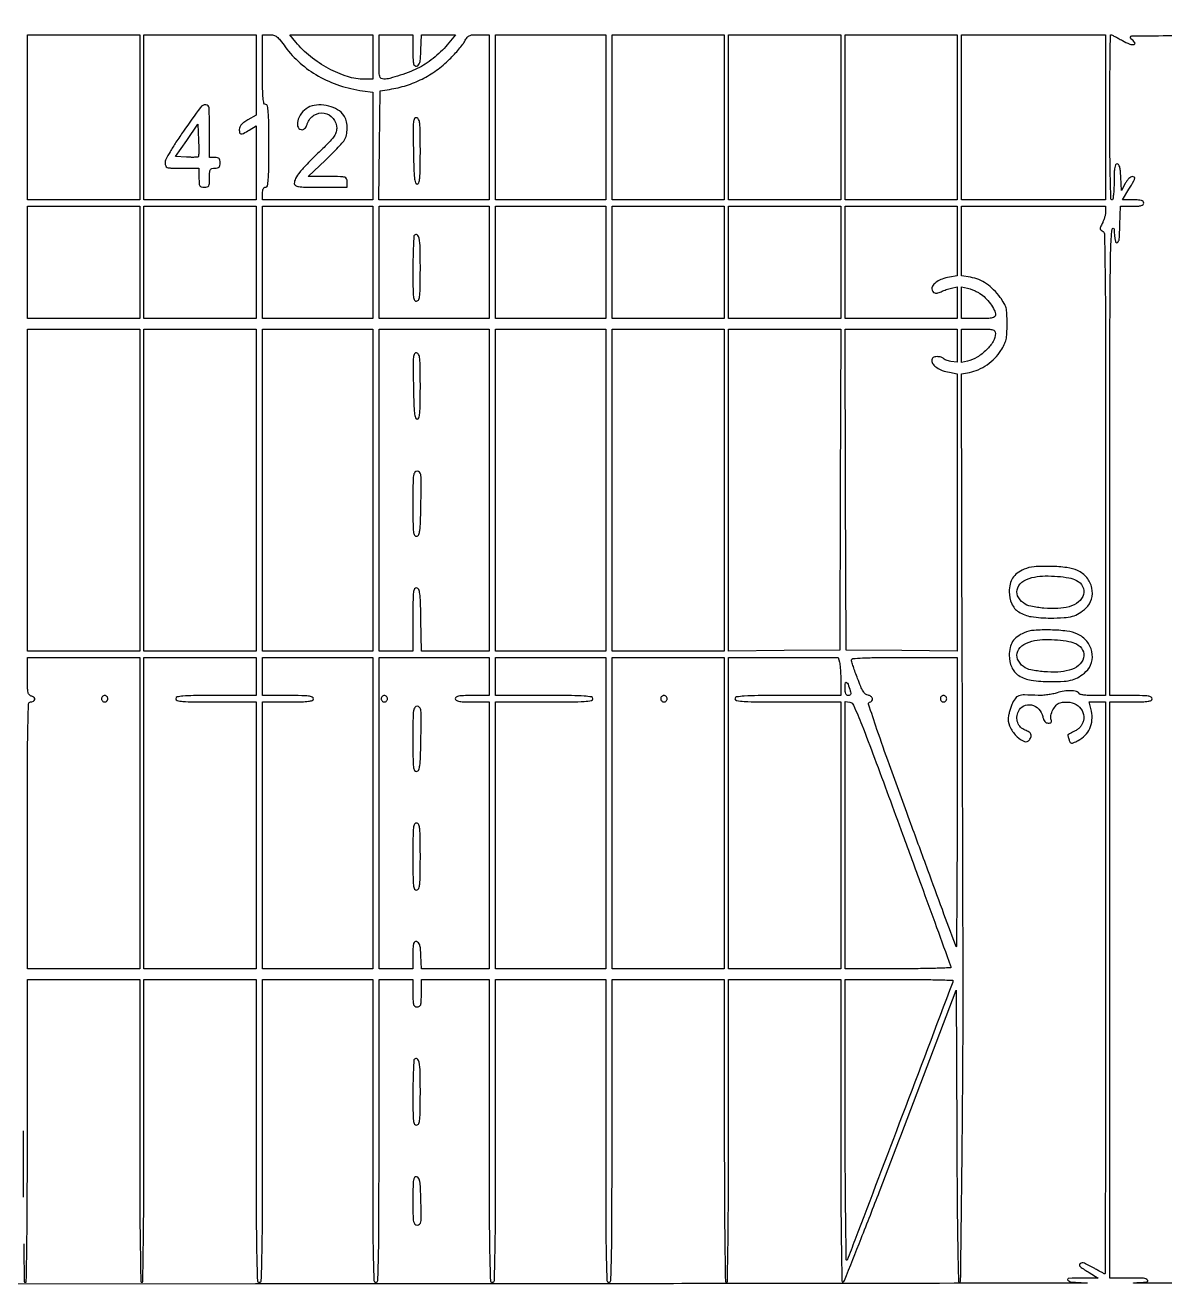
# Model space of a CAD drawing. Extents: x 0 to 836, y 5 to 589.
# Drawn here: x 378.8 to 424.3, y 167.4 to 217.9 of the extents above; entities that cross this region are included whole.
import ezdxf

# ---------------------------------------------------------------- set-up
doc = ezdxf.new("R2010")
doc.units = 0
doc.header["$MEASUREMENT"] = 0

msp = doc.modelspace()

# ---------------------------------------------------------------- linework, layer by layer
for points in [[(201.712326, 537.783562, -0.000001), (217.055896, 537.76491, -0.426088)], [(546.939, 229.3929, -0.000106), (546.943559, 250.949215, -0.000176), (546.957638, 269.095817, -0.000001), (546.976289, 285.583213, -0.415883)], [(836.0595, 588.6891), (420.497259, 588.710259, 0.000013), (261.145696, 588.714318, 0.000021), (126.989856, 588.708632), (4.934769, 588.698274, 0.19889), (4.878609, 588.675009, 0.198853), (4.855343, 588.618859), (4.83877, 516.273901, 0.000036), (4.826254, 436.744061, 0.000021), (4.8222, 342.282364), (4.8222, 95.946129), (4.469225, 95.920114, 0.031904), (4.160456, 95.877435, 0.315999), (4.075312, 95.787407, 0.415411), (4.137995, 95.703578, 0.035338), (4.43445, 95.6826), (4.8222, 95.6826), (4.8222, 50.2101), (4.8222, 4.7376), (420.462, 4.7376), (836.1018, 4.7376)], [(201.712326, 185.847562, -0.000001), (217.055896, 185.82891, -0.426088)], [(604.852986, 529.408162, -0.000002), (620.423836, 529.389509, -0.550615)], [(308.18842, 529.408162, -0.000002), (322.638019, 529.38951, -0.415836)], [(238.738155, 529.614638, -0.000002), (224.300981, 529.63329, -0.415836)], [(531.796111, 538.074638, -0.000002), (517.6951, 538.093291, -0.426056)], [(413.368417, 538.074638, -0.000002), (399.676779, 538.093291, -0.415815)], [(206.267293, 233.405114, -0.000001), (217.051222, 233.389599, -0.0589)], [(77.850638, 481.579418, -0.000002), (77.869294, 494.031443, -0.550517)], [(336.166934, 548.220763, -0.000002), (326.827688, 548.233536, -0.413812)], [(77.644162, 421.684687, -0.000002), (77.625507, 409.236574, -0.415775)], [(835.429914, 203.53197, -0.00002), (835.42504, 321.569549)], [(604.231838, 387.151416, -0.000003), (604.250494, 398.693431, -0.41574)], [(378.691046, 169.210575, 0.000369), (378.713027, 167.717741, 0.409692), (378.7542, 167.6772, 0.409692), (378.795373, 167.717741, 0.000369), (378.817354, 169.210575, 0.002567), (378.833874, 171.07674, 0.00093), (378.8388, 173.7261), (378.8388, 179.775), (381.0807, 179.775), (383.3226, 179.775), (383.3226, 173.7261, 0.00093), (383.327526, 171.07674, 0.002567), (383.344046, 169.210575, 0.000369), (383.366027, 167.717741, 0.409692), (383.4072, 167.6772, 0.409692), (383.448373, 167.717741, 0.000369), (383.470354, 169.210575, 0.002567), (383.486874, 171.07674, 0.00093), (383.4918, 173.7261), (383.4918, 179.775), (385.7337, 179.775), (387.9756, 179.775), (387.9756, 173.7261, 0.000539), (387.979347, 170.249545, 0.004705), (387.997194, 168.7065, 0.003261), (388.023401, 167.753653, 0.404284), (388.1025, 167.6772, 0.404284), (388.181599, 167.753653, 0.003261), (388.207806, 168.7065, 0.004705), (388.225653, 170.249545, 0.000539), (388.2294, 173.7261), (388.2294, 179.775), (390.429, 179.775), (392.6286, 179.775), (392.6286, 173.7261, 0.000539), (392.632347, 170.249545, 0.004705), (392.650194, 168.7065, 0.003261), (392.676401, 167.753653, 0.404284), (392.7555, 167.6772, 0.404284), (392.834599, 167.753653, 0.003261), (392.860806, 168.7065, 0.004705), (392.878653, 170.249545, 0.000539), (392.8824, 173.7261), (392.8824, 179.775), (393.5592, 179.775), (394.236, 179.775), (394.236, 179.2251, 0.007414), (394.240771, 178.90332, 0.067313), (394.263658, 178.765087, 0.186514), (394.315013, 178.699904, 0.134481), (394.4052, 178.6752, 0.134481), (394.495387, 178.699904, 0.186514), (394.546742, 178.765087, 0.067313), (394.569629, 178.90332, 0.007414), (394.5744, 179.2251), (394.5744, 179.775), (395.928, 179.775), (397.2816, 179.775), (397.2816, 173.7261, 0.000539), (397.285347, 170.249545, 0.004705), (397.303194, 168.7065, 0.003261), (397.329401, 167.753653, 0.404284), (397.4085, 167.6772, 0.404284), (397.487599, 167.753653, 0.003261), (397.513806, 168.7065, 0.004705), (397.531653, 170.249545, 0.000539), (397.5354, 173.7261), (397.5354, 179.775), (399.735, 179.775), (401.9346, 179.775), (401.9346, 173.7261, 0.000539), (401.938347, 170.249545, 0.004705), (401.956194, 168.7065, 0.003261), (401.982401, 167.753653, 0.404284), (402.0615, 167.6772, 0.404284), (402.140599, 167.753653, 0.003261), (402.166806, 168.7065, 0.004705), (402.184653, 170.249545, 0.000539), (402.1884, 173.7261), (402.1884, 179.775), (404.4303, 179.775), (406.6722, 179.775), (406.6722, 173.7261, 0.00093), (406.677126, 171.07674, 0.002567), (406.693646, 169.210575, 0.000369), (406.715627, 167.717741, 0.409692), (406.7568, 167.6772, 0.409692), (406.797973, 167.717741, 0.000369), (406.819954, 169.210575, 0.002567), (406.836474, 171.07674, 0.00093), (406.8414, 173.7261), (406.8414, 179.775), (409.0833, 179.775), (411.3252, 179.775), (411.3252, 173.71905, 0.000793), (411.32979, 170.826803, 0.003117), (411.346569, 169.043338, 0.000752), (411.369088, 167.730103, 0.506048), (411.419447, 167.694516, 0.221578), (411.47218, 167.744422, 0.000189), (412.135521, 169.422493, 0.001904), (412.87025, 171.304157, 0.001159), (413.724797, 173.532877), (415.9359, 179.339823), (415.957629, 173.508511, 0.001), (415.971964, 171.005111, 0.002555), (415.995246, 169.19127, 0.000346), (416.022742, 167.715978, 0.408564), (416.062277, 167.6772, 0.410653), (416.109918, 167.724264, 0.000057), (416.163145, 172.137809, 0.001396), (416.201655, 176.344181, 0.002072), (416.209834, 180.0288, 0.000188), (416.209597, 180.13192), (416.200272, 183.615063, 0.000001), (416.189899, 187.486097, 0.000001), (416.177627, 192.059154), (416.145664, 203.962607), (416.463782, 204.018984, 0.060656), (416.816612, 204.126798, 0.047568), (417.165562, 204.323265, 0.046741), (417.477469, 204.586658, 0.053058), (417.720431, 204.893268, 0.026273), (417.855048, 205.133059, 0.05824), (417.925389, 205.330238, 0.045548), (417.957572, 205.566671, 0.011064), (417.9663, 205.961042, 0.010066), (417.95805, 206.370788, 0.053131), (417.925303, 206.592836, 0.070154), (417.850212, 206.774141, 0.025344), (417.696233, 207.007419, 0.036248), (417.429564, 207.319836, 0.048704), (417.143791, 207.557836, 0.052592), (416.83663, 207.722471, 0.054947), (416.506338, 207.81643), (416.1474, 207.877072), (416.1474, 209.265536), (416.1474, 210.654), (419.0238, 210.654), (421.9002, 210.654), (421.9002, 210.438299, -0.045569), (421.891015, 210.337728, -0.022295), (421.862054, 210.212194, -0.02191), (421.820072, 210.08341, -0.029585), (421.770342, 209.971479, 0.011902), (421.698056, 209.823145, 0.107826), (421.682783, 209.753144, 0.229191), (421.704635, 209.707976, 0.075943), (421.770342, 209.670529, -0.304902), (421.853416, 209.552296, -0.00166), (421.878639, 208.092404, -0.003148), (421.896525, 205.757302, -0.000341), (421.9002, 200.366049), (421.9002, 191.1114), (421.397593, 191.1114, -0.013823), (421.201693, 191.116817, -0.019921), (421.029101, 191.133284, -0.016161), (420.891001, 191.156603, -0.207302), (420.848943, 191.185899, 0.190931), (420.734298, 191.271239, 0.055036), (420.511773, 191.305467, 0.048772), (420.24016, 191.290565, 0.043783), (419.966171, 191.223577, -0.029698), (419.795808, 191.176808, -0.017872), (419.589281, 191.140761, -0.017871), (419.380659, 191.11955, -0.029638), (419.203837, 191.118431, 0.00993), (418.663864, 191.136295, 0.087968), (418.42962, 191.097946, 0.158775), (418.284915, 190.987329, 0.053338), (418.15665, 190.750644, 0.018063), (418.099998, 190.597318, 0.01613), (418.052183, 190.434441, 0.016406), (418.018753, 190.285285, 0.047328), (418.008916, 190.179911, 0.123828), (418.099645, 189.821453, 0.074411), (418.36421, 189.468222, 0.100629), (418.660115, 189.274856, 0.36076), (418.859363, 189.33961, 0.058537), (418.924689, 189.475826, 0.187349), (418.920714, 189.574702, 0.160649), (418.849191, 189.65476, 0.040558), (418.689218, 189.730463, -0.107945), (418.50738, 189.848556, -0.108648), (418.39186, 190.031464, -0.103734), (418.360582, 190.253204, -0.090479), (418.417986, 190.480805, -0.175419), (418.63232, 190.699717, -0.166765), (418.94228, 190.736517, -0.150308), (419.23349, 190.57336, -0.142024), (419.390664, 190.27113, 0.036534), (419.424034, 190.150758, 0.090483), (419.469654, 190.071804, 0.120338), (419.531068, 190.027322, 0.097136), (419.61123, 190.0116, 0.049538), (419.684626, 190.01889, 0.157244), (419.727154, 190.042674, 0.197701), (419.742169, 190.082738, 0.083848), (419.730611, 190.140019, -0.147614), (419.717722, 190.315538, -0.063868), (419.798282, 190.538043, -0.063931), (419.93217, 190.732647, -0.149748), (420.081787, 190.822982, -0.097671), (420.474092, 190.843078, -0.128944), (420.802477, 190.704233, -0.14601), (420.994082, 190.43829, -0.138518), (421.013804, 190.104868, -0.05389), (420.971373, 189.978474, -0.062735), (420.90443, 189.870949, -0.060262), (420.81043, 189.780119, -0.044421), (420.687605, 189.70327, 0.002093), (420.58329, 189.649692, 0.003032), (420.49165, 189.60143, 0.001553), (420.414359, 189.559815, 0.050235), (420.396733, 189.547823, 0.2614), (420.390738, 189.531978, 0.016535), (420.400121, 189.481213, 0.020895), (420.416603, 189.418657, 0.013728), (420.44052, 189.348109, 0.039093), (420.489335, 189.242359, 0.24682), (420.537485, 189.211072, 0.130591), (420.610555, 189.223423, 0.008927), (420.801888, 189.314677, 0.085242), (421.077388, 189.516797, 0.086068), (421.268578, 189.798636, 0.084476), (421.356052, 190.133117, 0.078209), (421.33163, 190.487211), (421.246873, 190.8576), (421.573537, 190.8576), (421.9002, 190.8576), (421.9002, 179.4366, -0.000276), (421.897781, 175.057207, -0.000461), (421.890311, 171.370519, -0.000009), (421.880406, 168.029429, -0.41334), (421.866535, 168.0156, -0.118776), (421.843161, 168.021232, -0.002401), (421.734605, 168.077429, -0.005535), (421.60822, 168.14542, -0.003675), (421.464685, 168.226081, 0.022155), (421.051772, 168.438444, 0.273227), (420.882722, 168.421019, 0.502959), (420.882421, 168.306312, 0.025371), (421.24455, 168.063495), (421.6041, 167.848001), (420.99075, 167.8472, 0.010282), (420.425712, 167.834842, 0.631081), (420.395264, 167.763312, 0.196949), (420.548254, 167.687818, 0.008455), (421.15995, 167.655633, -0.981615), (421.159752, 167.644058, -0.00002), (411.728636, 167.630759, -0.000135), (400.934201, 167.618892, -0.000078), (387.95445, 167.610158), (353.9664, 167.5926)], [(260.324089, 280.728444, -0.000002), (260.333986, 287.287743, -0.41377)], [(353.273145, 235.606241, -0.000004), (353.25667, 227.850838, -0.413589)], [(451.906001, 268.595156, 0.000004), (448.874149, 270.69358, 0.001686)], [(304.989363, 242.360362, -0.000006), (312.653939, 242.341698, -0.425725)], [(304.989363, 233.308162, -0.000006), (312.653939, 233.289498, -0.425725)], [(430.776674, 217.500614, -0.000093), (446.15925, 217.504719)], [(429.545132, 167.629566, -0.000033), (423.021454, 167.643081, -0.973398), (423.02115, 167.655335, 0.01154), (423.549574, 167.694967, 0.632669), (423.575533, 167.767276, 0.190085), (423.418437, 167.835851, 0.008975), (422.8308, 167.8464), (422.0694, 167.8464), (422.0694, 179.352), (422.0694, 190.8576), (422.9154, 190.8576, 0.005163), (423.368014, 190.862273, 0.032071), (423.59925, 190.881923, 0.076301), (423.720905, 190.919714, 0.286822), (423.7614, 190.9845, 0.286822), (423.720905, 191.049286, 0.076301), (423.59925, 191.087077, 0.032071), (423.368014, 191.106727, 0.005163), (422.9154, 191.1114), (422.0694, 191.1114), (422.0694, 200.537381, -0.000639), (422.076485, 206.083002, -0.003956), (422.106298, 208.931353, -0.02684), (422.165005, 209.744813, -0.902268), (422.2386, 209.743116, 0.012564), (422.29129, 209.241911, 0.568272), (422.369673, 209.208085, 0.22225), (422.445204, 209.343982, 0.00922), (422.474544, 209.91375), (422.498987, 210.654), (422.960994, 210.654, 0.012253), (423.191573, 210.659652, 0.054817), (423.324849, 210.680959, 0.118676), (423.396343, 210.720418, 0.210594), (423.423, 210.7809, 0.199703), (423.398135, 210.840673, 0.122981), (423.331716, 210.880272, 0.059108), (423.209092, 210.901929, 0.014185), (423.002195, 210.9078), (422.58139, 210.9078), (422.832995, 211.334523, 0.003297), (423.024899, 211.664953, 0.068328), (423.067682, 211.771108, 0.358977), (423.04476, 211.819468, 0.11016), (422.959873, 211.8384, 0.154657), (422.901735, 211.819977, 0.042934), (422.827656, 211.757633, 0.039003), (422.7516, 211.668686, 0.032366), (422.684923, 211.56345), (422.5347, 211.2885), (422.509513, 211.81725, 0.011248), (422.49145, 212.074537, 0.045136), (422.462804, 212.229494, 0.089857), (422.420844, 212.315862, 0.239244), (422.361463, 212.346, 0.277003), (422.300405, 212.309362, 0.080338), (422.263364, 212.201062, 0.035677), (422.243549, 211.999311, 0.006644), (422.2386, 211.6269, -0.009838), (422.232908, 211.33766, -0.019442), (422.214962, 211.108725, -0.015687), (422.189316, 210.937274, -0.362465), (422.154, 210.9078, -0.405351), (422.113687, 210.946907, -0.00118), (422.091092, 211.7538, -0.004658), (422.074413, 212.775753, -0.001751), (422.0694, 214.2072, -0.0012), (422.072436, 215.472356, -0.002002), (422.081813, 216.537401, -0.000162), (422.094314, 217.48949, -0.410279), (422.111656, 217.5066, -0.114943), (422.140713, 217.499831, -0.00284), (422.263771, 217.438333, -0.005993), (422.40759, 217.363256, -0.004028), (422.570157, 217.274202, 0.028554), (422.863074, 217.131941, 0.147988), (423.040048, 217.113973, 0.557558), (423.067889, 217.187742, 0.064913), (422.914136, 217.341305, -0.711762), (422.951903, 217.454702, -0.00128), (425.796001, 217.481978, -0.001644)], [(427.653, 133.4988), (410.8176, 133.4988), (393.9822, 133.4988), (393.9822, 138.1095), (393.9822, 142.7202), (410.7753, 142.7202, -0.000237), (417.214629, 142.717142, -0.000396), (422.635427, 142.707701, -0.000006), (427.550911, 142.695184, -0.413464)], [(378.6696, 173.7261, 0.00093), (378.674526, 171.07674, 0.002567)]]:
    msp.add_lwpolyline(points, format="xyb")
for points in [[(383.3226, 214.2072), (383.3226, 210.9078), (381.0807, 210.9078), (378.8388, 210.9078), (378.8388, 214.2072), (378.8388, 217.5066), (381.0807, 217.5066), (383.3226, 217.5066)], [(401.9346, 214.2072), (401.9346, 210.9078), (399.735, 210.9078), (397.5354, 210.9078), (397.5354, 214.2072), (397.5354, 217.5066), (399.735, 217.5066), (401.9346, 217.5066)], [(406.6722, 214.2072), (406.6722, 210.9078), (404.4303, 210.9078), (402.1884, 210.9078), (402.1884, 214.2072), (402.1884, 217.5066), (404.4303, 217.5066), (406.6722, 217.5066)], [(411.3252, 214.2072), (411.3252, 210.9078), (409.0833, 210.9078), (406.8414, 210.9078), (406.8414, 214.2072), (406.8414, 217.5066), (409.0833, 217.5066), (411.3252, 217.5066)], [(415.9782, 214.2072), (415.9782, 210.9078), (413.7363, 210.9078), (411.4944, 210.9078), (411.4944, 214.2072), (411.4944, 217.5066), (413.7363, 217.5066), (415.9782, 217.5066)], [(421.9002, 214.2072), (421.9002, 210.9078), (419.0238, 210.9078), (416.1474, 210.9078), (416.1474, 214.2072), (416.1474, 217.5066), (419.0238, 217.5066), (421.9002, 217.5066)], [(383.3226, 208.4121), (383.3226, 206.1702), (381.0807, 206.1702), (378.8388, 206.1702), (378.8388, 208.4121), (378.8388, 210.654), (381.0807, 210.654), (383.3226, 210.654)], [(387.9756, 208.4121), (387.9756, 206.1702), (385.7337, 206.1702), (383.4918, 206.1702), (383.4918, 208.4121), (383.4918, 210.654), (385.7337, 210.654), (387.9756, 210.654)], [(392.6286, 208.4121), (392.6286, 206.1702), (390.429, 206.1702), (388.2294, 206.1702), (388.2294, 208.4121), (388.2294, 210.654), (390.429, 210.654), (392.6286, 210.654)], [(397.2816, 208.4121), (397.2816, 206.1702), (395.082, 206.1702), (392.8824, 206.1702), (392.8824, 208.4121), (392.8824, 210.654), (395.082, 210.654), (397.2816, 210.654)], [(401.9346, 208.4121), (401.9346, 206.1702), (399.735, 206.1702), (397.5354, 206.1702), (397.5354, 208.4121), (397.5354, 210.654), (399.735, 210.654), (401.9346, 210.654)], [(406.6722, 208.4121), (406.6722, 206.1702), (404.4303, 206.1702), (402.1884, 206.1702), (402.1884, 208.4121), (402.1884, 210.654), (404.4303, 210.654), (406.6722, 210.654)], [(411.3252, 208.4121), (411.3252, 206.1702), (409.0833, 206.1702), (406.8414, 206.1702), (406.8414, 208.4121), (406.8414, 210.654), (409.0833, 210.654), (411.3252, 210.654)], [(383.3226, 199.3176), (383.3226, 192.888), (381.0807, 192.888), (378.8388, 192.888), (378.8388, 199.3176), (378.8388, 205.7472), (381.0807, 205.7472), (383.3226, 205.7472)], [(387.9756, 199.3176), (387.9756, 192.888), (385.7337, 192.888), (383.4918, 192.888), (383.4918, 199.3176), (383.4918, 205.7472), (385.7337, 205.7472), (387.9756, 205.7472)], [(392.6286, 199.3176), (392.6286, 192.888), (390.429, 192.888), (388.2294, 192.888), (388.2294, 199.3176), (388.2294, 205.7472), (390.429, 205.7472), (392.6286, 205.7472)], [(401.9346, 199.3176), (401.9346, 192.888), (399.735, 192.888), (397.5354, 192.888), (397.5354, 199.3176), (397.5354, 205.7472), (399.735, 205.7472), (401.9346, 205.7472)], [(406.6722, 199.3176), (406.6722, 192.888), (404.4303, 192.888), (402.1884, 192.888), (402.1884, 199.3176), (402.1884, 205.7472), (404.4303, 205.7472), (406.6722, 205.7472)], [(411.304582, 199.33875), (411.2829, 192.9303), (409.06215, 192.907745), (406.8414, 192.885191), (406.8414, 199.316195), (406.8414, 205.7472), (409.083832, 205.7472), (411.326264, 205.7472)], [(406.6722, 186.4161), (406.6722, 180.198), (404.4303, 180.198), (402.1884, 180.198), (402.1884, 186.4161), (402.1884, 192.6342), (404.4303, 192.6342), (406.6722, 192.6342)]]:
    msp.add_lwpolyline(points, close=True)
for points in [[(387.9756, 215.901726), (387.9756, 214.296852), (387.637852, 214.103976, 0.025664), (387.483871, 214.005239, 0.056543), (387.380286, 213.911701, 0.076432), (387.320334, 213.818331, 0.104074), (387.299452, 213.72075, 0.060552), (387.315335, 213.586234, 0.33065), (387.368298, 213.542196, 0.139565), (387.469119, 213.564993, 0.011957), (387.70065, 213.698673), (387.9756, 213.866313), (387.9756, 212.387057), (387.9756, 210.9078), (385.7337, 210.9078), (383.4918, 210.9078), (383.4918, 214.2072), (383.4918, 217.5066), (385.7337, 217.5066), (387.9756, 217.5066)], [(389.13973, 217.017274, 0.055899), (389.727298, 216.375195, 0.050557), (390.461583, 215.854311, 0.049071), (391.307807, 215.47854, 0.046449), (392.22675, 215.266276), (392.6286, 215.212033), (392.6286, 213.059916), (392.6286, 210.9078), (390.429, 210.9078), (388.2294, 210.9078), (388.2294, 211.1616, -0.033607), (388.236926, 211.273448, -0.082504), (388.261125, 211.35195, -0.12651), (388.301398, 211.398303, -0.152103), (388.3563, 211.4154, 0.355082), (388.426381, 211.47235, 0.032323), (388.460423, 211.7115, 0.016945), (388.479063, 212.145881, 0.00225), (388.4832, 213.0651, 0.00225), (388.479063, 213.984319, 0.016945), (388.460423, 214.4187, 0.032323), (388.426381, 214.65785, 0.355082), (388.3563, 214.7148, -0.341131), (388.287601, 214.767843, -0.041306), (388.252473, 214.9686, -0.019923), (388.233637, 215.338918, -0.002745), (388.2294, 216.1107), (388.2294, 217.5066), (388.506397, 217.5066, -0.066657), (388.668836, 217.484848, -0.098211), (388.797293, 217.42088, -0.059228), (388.932798, 217.28786, -0.011732)], [(392.6286, 216.6183), (392.6286, 215.73), (392.303444, 215.73, -0.077397), (391.622013, 215.836117, -0.046618), (390.867759, 216.156914, -0.04473), (390.146049, 216.634628, -0.051875), (389.559369, 217.212421), (389.316882, 217.5066), (390.972741, 217.5066), (392.6286, 217.5066)], [(397.2816, 214.2072), (397.2816, 210.9078), (395.080572, 210.9078), (392.879543, 210.9078), (392.902122, 213.085242), (392.9247, 215.262685), (393.3054, 215.323262, 0.037224), (393.976483, 215.481958, 0.039841), (394.600888, 215.735901, 0.039969), (395.175354, 216.084798, 0.037947), (395.697753, 216.526197, 0.011803), (395.890768, 216.725337, 0.011712), (396.074681, 216.933866, 0.011635), (396.226856, 217.12357, 0.043915), (396.308329, 217.252083, -0.041329), (396.397618, 217.394545, -0.124791), (396.48603, 217.466044, -0.091774), (396.613794, 217.498489, -0.016416), (396.860773, 217.5066), (397.2816, 217.5066)], [(394.236, 216.865897, 0.005846), (394.24031, 216.497337, 0.0535), (394.261105, 216.338627, 0.180342), (394.307278, 216.270264, 0.204914), (394.38405, 216.253444, 0.176416), (394.460003, 216.298744, 0.105433), (394.508538, 216.393428, 0.047313), (394.538096, 216.566625, 0.008479), (394.556956, 216.894147), (394.581813, 217.5066), (395.258893, 217.5066), (395.935973, 217.5066), (395.670336, 217.17605, -0.026878), (395.415798, 216.892017, -0.022993), (395.119162, 216.620952, -0.02334), (394.804801, 216.383093, -0.030993), (394.497174, 216.19907, -0.024626), (394.148788, 216.040182, -0.014718), (393.720855, 215.884356, -0.013102), (393.314139, 215.761401, -0.066943), (393.080656, 215.73, -0.13983), (392.967681, 215.762225, -0.201537), (392.90827, 215.845914, -0.051846), (392.886, 216.037056, -0.003097), (392.8824, 216.6183), (392.8824, 217.5066), (393.5592, 217.5066), (394.236, 217.5066)], [(385.075761, 213.657993, 0.007362), (384.771358, 213.208099, 0.013352), (384.537841, 212.830137, 0.012012), (384.371721, 212.528003, 0.120245), (384.3378, 212.388993, 0.092874), (384.360863, 212.265899, 0.227966), (384.426409, 212.204581, 0.071609), (384.573339, 212.180742, 0.004467), (385.0146, 212.1768), (385.6914, 212.1768), (385.6914, 211.7961, 0.012699), (385.697159, 211.569382, 0.114574), (385.7243, 211.47462, 0.210352), (385.783888, 211.429411, 0.058662), (385.9029, 211.4154, 0.058662), (386.021912, 211.429411, 0.210352), (386.0815, 211.47462, 0.114574), (386.108641, 211.569382, 0.012699), (386.1144, 211.7961, -0.012699), (386.120159, 212.022818, -0.114574), (386.1473, 212.11758, -0.210352), (386.206888, 212.162789, -0.058662), (386.3259, 212.1768, 0.045527), (386.433216, 212.186592, 0.152009), (386.4951, 212.2191, 0.152009), (386.527608, 212.280984, 0.045527), (386.5374, 212.3883, 0.045527), (386.527608, 212.495616, 0.152009), (386.4951, 212.5575, 0.152009), (386.433216, 212.590008, 0.045527), (386.3259, 212.5998), (386.1144, 212.5998), (386.1144, 213.6573, 0.010163), (386.095669, 214.578794, 0.402164), (385.961589, 214.707618, 0.239335), (385.749227, 214.599968, 0.005555)], [(390.123435, 214.631886, 0.111457), (389.843353, 214.4378, 0.095305), (389.654484, 214.131657, 0.141082), (389.631816, 213.857277, 0.305109), (389.775448, 213.715007, 0.121092), (389.848301, 213.718846, 0.119299), (389.911534, 213.755992, 0.083297), (389.96694, 213.831036, 0.033597), (390.016996, 213.948579, -0.167868), (390.283654, 214.286503, -0.183743), (390.691071, 214.371921, -0.186011), (391.048638, 214.165009, -0.170912), (391.190754, 213.76305, -0.091469), (391.158836, 213.588782, -0.068605), (391.065033, 213.417308, -0.035955), (390.875049, 213.196027, -0.006703), (390.492804, 212.820848, 0.00777), (390.006374, 212.341371, 0.027056), (389.714603, 212.010682, 0.042437), (389.549801, 211.761342, 0.124499), (389.498957, 211.56345, 0.266285), (389.544286, 211.483678, 0.098923), (389.670633, 211.4395, 0.031549), (389.933622, 211.41945, 0.003254), (390.5559, 211.4154), (391.6134, 211.4154), (391.6134, 211.6269, 0.107366), (391.586732, 211.74966, 0.22243), (391.513698, 211.811832, 0.062427), (391.34763, 211.835711, 0.003579), (390.83085, 211.841374), (390.0483, 211.844347), (390.739956, 212.497024, 0.006961), (391.011463, 212.760471, 0.008757), (391.255138, 213.012258, 0.007231), (391.451959, 213.229093, 0.066462), (391.522506, 213.334488, 0.074977), (391.593759, 213.558888, 0.051901), (391.608177, 213.82525, 0.052669), (391.567898, 214.083244, 0.08795), (391.475443, 214.281913, 0.107332), (391.229613, 214.509069, 0.069812), (390.871016, 214.657602, 0.068282), (390.47609, 214.703997, 0.091398)], [(394.254968, 212.881373, 0.002999), (394.272108, 212.149697, 0.020579), (394.297498, 211.790518, 0.04165), (394.336244, 211.594317, 0.334881), (394.4052, 211.5423, 0.335246), (394.47338, 211.593803, 0.045119), (394.508901, 211.781807, 0.021179), (394.52782, 212.130466, 0.002964), (394.5321, 212.852441, 0.002588), (394.528075, 213.629999, 0.025348), (394.508058, 213.957545, 0.071206), (394.464845, 214.124072, 0.251212), (394.381868, 214.191515, 0.328399), (394.300238, 214.15265, 0.099142), (394.257947, 214.01307, 0.02635), (394.244222, 213.700413, 0.002151)], [(385.662199, 212.626999, -0.185124), (385.631615, 212.613367, -0.007561), (385.508912, 212.608694, -0.012318), (385.360705, 212.608943, -0.008332), (385.191893, 212.616204), (384.758277, 212.6421), (385.203689, 213.28555), (385.6491, 213.928999), (385.673995, 213.296345, -0.005621), (385.680882, 213.051223, -0.008617), (385.680799, 212.838754, -0.003925), (385.676228, 212.659334, -0.190267)], [(415.9782, 209.267515), (415.9782, 207.88103), (415.66095, 207.823057, 0.039027), (415.376654, 207.747806, 0.064157), (415.154572, 207.636413, 0.084301), (415.012186, 207.500742, 0.161722), (414.963, 207.35265, 0.150505), (414.994856, 207.249216, 0.188611), (415.077029, 207.192948, 0.123309), (415.206936, 207.195261, 0.052474), (415.370412, 207.258297, -0.025127), (415.441292, 207.290175, -0.010589), (415.539385, 207.326117, -0.010446), (415.646041, 207.360183, -0.013404), (415.74555, 207.386809), (415.9782, 207.442424), (415.9782, 206.806312), (415.9782, 206.1702), (413.7363, 206.1702), (411.4944, 206.1702), (411.4944, 208.4121), (411.4944, 210.654), (413.7363, 210.654), (415.9782, 210.654)], [(394.294162, 209.499562, 0.185399), (394.270698, 209.446844, 0.002359), (394.253085, 209.075611, 0.006502), (394.240202, 208.641783, 0.004171), (394.236, 208.137997, 0.002344), (394.239682, 207.352468, 0.026565), (394.25909, 207.042318, 0.09424), (394.303152, 206.90164, 0.328503), (394.38405, 206.863105, 0.254366), (394.465594, 206.93019, 0.068477), (394.508084, 207.098371, 0.025039), (394.528034, 207.426851, 0.002648), (394.5321, 208.194709, 0.005609), (394.523161, 208.991499, 0.039503), (394.483934, 209.377022, 0.185758), (394.404812, 209.506744, 0.376737)], [(416.883386, 207.170268, -0.063051), (417.095624, 207.003204, -0.039094), (417.300197, 206.760254, -0.039079), (417.454314, 206.505226, -0.116895), (417.501, 206.308264, -0.229097), (417.466989, 206.237932, -0.117719), (417.376171, 206.195665, -0.043894), (417.194665, 206.174974, -0.006443), (416.8242, 206.1702), (416.1474, 206.1702), (416.1474, 206.806312), (416.1474, 207.442424), (416.38005, 207.387644, -0.029916), (416.488433, 207.355176, -0.014201), (416.623873, 207.301194, -0.01402), (416.762745, 207.236541, -0.019295)], [(397.2816, 199.3176), (397.2816, 192.888), (395.930262, 192.888), (394.578923, 192.888), (394.555512, 194.134788, 0.002933), (394.537654, 194.859341, 0.025793), (394.511365, 195.178889, 0.067803), (394.465793, 195.344161, 0.249151), (394.38405, 195.409991, 0.324842), (394.303327, 195.372131, 0.096768), (394.259134, 195.234704, 0.027148), (394.239696, 194.930958, 0.002407), (394.236, 194.163203), (394.236, 192.888), (393.5592, 192.888), (392.8824, 192.888), (392.8824, 199.3176), (392.8824, 205.7472), (395.082, 205.7472), (397.2816, 205.7472)], [(415.9782, 205.085052), (415.9782, 204.422904), (415.723365, 204.460306, -0.024051), (415.622414, 204.480121, -0.02874), (415.529799, 204.508707, -0.029539), (415.456158, 204.541232, -0.136401), (415.422272, 204.572554, 0.141109), (415.390498, 204.601383, 0.042176), (415.328941, 204.625414, 0.038588), (415.251948, 204.641884, 0.033414), (415.169507, 204.6474, 0.047396), (415.074708, 204.638394, 0.11757), (415.011538, 204.609917, 0.143622), (414.975522, 204.560304, 0.085869), (414.963, 204.48793, 0.166329), (415.012423, 204.343472, 0.080855), (415.156849, 204.208882, 0.062202), (415.379588, 204.097261, 0.039208), (415.66095, 204.02183), (415.9782, 203.962933), (415.9782, 198.424062), (415.9782, 192.885191), (413.75745, 192.907745), (411.5367, 192.9303), (411.515018, 199.33875), (411.493336, 205.7472), (413.735768, 205.7472), (415.9782, 205.7472)], [(417.501, 205.576814, -0.136562), (417.412194, 205.25773, -0.062037), (417.141936, 204.914356, -0.059049), (416.771805, 204.62584, -0.080454), (416.38005, 204.467735), (416.1474, 204.41497), (416.1474, 205.081085), (416.1474, 205.7472), (416.8242, 205.7472, -0.005319), (417.231537, 205.742867, -0.056398), (417.395839, 205.720725, -0.178556), (417.471647, 205.668861, -0.155586)], [(394.254968, 203.490773, 0.002999), (394.272108, 202.759097, 0.020579), (394.297498, 202.399918, 0.04165), (394.336244, 202.203717, 0.334881), (394.4052, 202.1517, 0.335246), (394.47338, 202.203203, 0.045119), (394.508901, 202.391207, 0.021179), (394.52782, 202.739866, 0.002964), (394.5321, 203.461841, 0.002588), (394.528075, 204.239399, 0.025348), (394.508058, 204.566945, 0.071206), (394.464845, 204.733472, 0.251212), (394.381868, 204.800915, 0.328399), (394.300238, 204.76205, 0.099142), (394.257947, 204.62247, 0.02635), (394.244222, 204.309813, 0.002151)], [(394.236, 198.761497, 0.002314), (394.239677, 197.967125, 0.026279), (394.25907, 197.653727, 0.092921), (394.303061, 197.511345, 0.330137), (394.38405, 197.472414, 0.252541), (394.466074, 197.539342, 0.065668), (394.511453, 197.709571, 0.025016), (394.537633, 198.038806, 0.002804), (394.555453, 198.789917, 0.002061), (394.567, 199.615083, 0.031064), (394.552015, 199.901668, 0.126764), (394.502828, 200.0298, 0.24262), (394.407403, 200.079, 0.246211), (394.311176, 200.028558, 0.119511), (394.259902, 199.895279, 0.030265), (394.239497, 199.599428, 0.002087)], [(418.6431, 196.153347, 0.053672), (418.370615, 195.996271, 0.089458), (418.188264, 195.805253, 0.090403), (418.085322, 195.564081, 0.055837), (418.0509, 195.2568, 0.10406), (418.151634, 194.778023, 0.148393), (418.432781, 194.450518, 0.105117), (418.932265, 194.26404, 0.03681), (419.7006, 194.206875, 0.014948), (420.240193, 194.222644, 0.05366), (420.579603, 194.279623, 0.072223), (420.844155, 194.397048, 0.044209), (421.116355, 194.604102, 0.140323), (421.338723, 194.96411, 0.124029), (421.350962, 195.405981, 0.116908), (421.149511, 195.82104, 0.115538), (420.782434, 196.103653, 0.076424), (420.357318, 196.222915, 0.024439), (419.700738, 196.270332, 0.024038), (419.047257, 196.254094, 0.085905)], [(420.735724, 195.710687, -0.152341), (420.984214, 195.466915, -0.193791), (421.019103, 195.150397, -0.158165), (420.818744, 194.849061, -0.101891), (420.441076, 194.658546, -0.056119), (419.993466, 194.589981, -0.030501), (419.43652, 194.601736, -0.02923), (418.91542, 194.675453, -0.110494), (418.616363, 194.808669, -0.135251), (418.388503, 195.100596, -0.203488), (418.390925, 195.419052, -0.162529), (418.635282, 195.691368, -0.086537), (419.0661, 195.845985, -0.038102), (419.490701, 195.886771, -0.025119), (419.981237, 195.87174, -0.02485), (420.43727, 195.811865, -0.073437)], [(418.6431, 193.615347, 0.053672), (418.370615, 193.458271, 0.089458), (418.188264, 193.267253, 0.090403), (418.085322, 193.026081, 0.055837), (418.0509, 192.7188, 0.10406), (418.151634, 192.240023, 0.148393), (418.432781, 191.912518, 0.105117), (418.932265, 191.72604, 0.03681), (419.7006, 191.668875, 0.014948), (420.240193, 191.684644, 0.05366), (420.579603, 191.741623, 0.072223), (420.844155, 191.859048, 0.044209), (421.116355, 192.066102, 0.140323), (421.338723, 192.42611, 0.124029), (421.350962, 192.867981, 0.116908), (421.149511, 193.28304, 0.115538), (420.782434, 193.565653, 0.076424), (420.357318, 193.684915, 0.024439), (419.700738, 193.732332, 0.024038), (419.047257, 193.716094, 0.085905)], [(420.735724, 193.172687, -0.152341), (420.984214, 192.928915, -0.193791), (421.019103, 192.612397, -0.158165), (420.818744, 192.311061, -0.101891), (420.441076, 192.120546, -0.056119), (419.993466, 192.051981, -0.030501), (419.43652, 192.063736, -0.02923), (418.91542, 192.137453, -0.110494), (418.616363, 192.270669, -0.135251), (418.388503, 192.562596, -0.203488), (418.390925, 192.881052, -0.162529), (418.635282, 193.153368, -0.086537), (419.0661, 193.307985, -0.038102), (419.490701, 193.348771, -0.025119), (419.981237, 193.33374, -0.02485), (420.43727, 193.273865, -0.073437)], [(383.3226, 186.4161), (383.3226, 180.198), (381.0807, 180.198), (378.8388, 180.198), (378.8388, 185.5278, -0.00065), (378.842687, 188.518177, -0.005067), (378.860434, 189.911769, -0.003405), (378.886386, 190.785943, -0.403566), (378.960707, 190.8576, 0.10666), (379.078298, 190.882973, 0.230131), (379.136039, 190.952454, 0.269931), (379.112852, 191.031216, 0.126016), (379.016512, 191.084661, -0.137314), (378.919434, 191.141371, -0.138388), (378.866259, 191.240076, -0.049725), (378.843415, 191.429927, -0.005096), (378.8388, 191.882667), (378.8388, 192.6342), (381.0807, 192.6342), (383.3226, 192.6342)], [(387.9756, 191.8728), (387.9756, 191.1114), (386.3682, 191.1114, 0.00232), (385.473557, 191.107249, 0.017378), (385.04985, 191.08858, 0.033617), (384.817159, 191.054366, 0.353061), (384.7608, 190.9845, 0.353061), (384.817159, 190.914634, 0.033617), (385.04985, 190.88042, 0.017378), (385.473557, 190.861751, 0.00232), (386.3682, 190.8576), (387.9756, 190.8576), (387.9756, 185.5278), (387.9756, 180.198), (385.7337, 180.198), (383.4918, 180.198), (383.4918, 186.4161), (383.4918, 192.6342), (385.7337, 192.6342), (387.9756, 192.6342)], [(392.6286, 186.4161), (392.6286, 180.198), (390.429, 180.198), (388.2294, 180.198), (388.2294, 185.5278), (388.2294, 190.8576), (389.2446, 190.8576, 0.004073), (389.795353, 190.862086, 0.027022), (390.06945, 190.881394, 0.062466), (390.214691, 190.918344, 0.308488), (390.2598, 190.9845, 0.308488), (390.214691, 191.050656, 0.062466), (390.06945, 191.087606, 0.027022), (389.795353, 191.106914, 0.004073), (389.2446, 191.1114), (388.2294, 191.1114), (388.2294, 191.8728), (388.2294, 192.6342), (390.429, 192.6342), (392.6286, 192.6342)], [(397.2816, 191.8728), (397.2816, 191.1114), (396.6048, 191.1114, 0.006994), (396.2502, 191.10644, 0.039364), (396.06195, 191.086284, 0.093584), (395.963023, 191.04769, 0.258593), (395.928, 190.9845, 0.258593), (395.963023, 190.92131, 0.093584), (396.06195, 190.882716, 0.039364), (396.2502, 190.86256, 0.006994), (396.6048, 190.8576), (397.2816, 190.8576), (397.2816, 185.5278), (397.2816, 180.198), (395.932037, 180.198), (394.582474, 180.198), (394.557287, 180.7259, 0.010879), (394.538156, 181.000991, 0.052749), (394.507628, 181.154271, 0.108789), (394.458624, 181.240114, 0.163205), (394.38405, 181.282004, 0.182333), (394.307832, 181.268727, 0.193409), (394.261708, 181.208745, 0.06128), (394.240512, 181.069461, 0.007153), (394.236, 180.754103), (394.236, 180.198), (393.5592, 180.198), (392.8824, 180.198), (392.8824, 186.4161), (392.8824, 192.6342), (395.082, 192.6342), (397.2816, 192.6342)], [(401.9346, 186.4161), (401.9346, 180.198), (399.735, 180.198), (397.5354, 180.198), (397.5354, 185.5278), (397.5354, 190.8576), (399.4812, 190.8576, 0.001857), (400.572473, 190.861653, 0.014425), (401.08155, 190.880129, 0.024965), (401.366464, 190.913052, 0.366682), (401.427, 190.9845, 0.366682), (401.366464, 191.055948, 0.024965), (401.08155, 191.088871, 0.014425), (400.572473, 191.107347, 0.001857), (399.4812, 191.1114), (397.5354, 191.1114), (397.5354, 191.8728), (397.5354, 192.6342), (399.735, 192.6342), (401.9346, 192.6342)], [(411.271878, 192.44385, -0.040159), (411.291749, 192.335609, -0.00822), (411.308244, 192.141669, -0.008606), (411.319857, 191.915034, -0.00799), (411.324045, 191.68245), (411.3252, 191.1114), (409.2102, 191.1114, 0.001688), (408.020597, 191.107383, 0.013295), (407.46885, 191.088981, 0.021796), (407.157429, 191.056629, 0.371756), (407.0952, 190.9845, 0.371756), (407.157429, 190.912371, 0.021796), (407.46885, 190.880019, 0.013295), (408.020597, 190.861617, 0.001688), (409.2102, 190.8576), (411.3252, 190.8576), (411.3252, 185.5278), (411.3252, 180.198), (409.0833, 180.198), (406.8414, 180.198), (406.8414, 186.4161), (406.8414, 192.6342), (409.031133, 192.6342), (411.220866, 192.6342)], [(415.971521, 186.81795, -0.000605), (415.966273, 184.593447, -0.001033), (415.955801, 182.735075, -0.000106), (415.942781, 181.089491, -0.807277), (415.927384, 181.0863, -0.016064), (415.899481, 181.15522, -0.00002), (415.381722, 182.56257, -0.000179), (414.80275, 184.138243, -0.00011), (414.122411, 185.9931, -0.001123), (413.264102, 188.351145, -0.004821), (412.769611, 189.761606, -0.001846), (412.432051, 190.7672, -0.442448), (412.474548, 190.842653, 0.161691), (412.56658, 190.898492, 0.232839), (412.589499, 190.989269, 0.186292), (412.53081, 191.079126, 0.119308), (412.413949, 191.126666, -0.145333), (412.313863, 191.173481, -0.07038), (412.221523, 191.282201, -0.040551), (412.122501, 191.471238, -0.01072), (411.995893, 191.7882, -0.004436), (411.904445, 192.038942, -0.005991), (411.82649, 192.26738, -0.004168), (411.765185, 192.459728, -0.063458), (411.753144, 192.52845, -0.402388), (411.8028, 192.585248, -0.009296), (412.192397, 192.612042, -0.010404), (412.794922, 192.629681, -0.002115), (413.8632, 192.6342), (415.9782, 192.6342)], [(411.701368, 191.30175, -0.032586), (411.723072, 191.209775, -0.135582), (411.717272, 191.153623, -0.210525), (411.685893, 191.122371, -0.092353), (411.627001, 191.1114, -0.155687), (411.565973, 191.130875, -0.14195), (411.524797, 191.182741, -0.077668), (411.502347, 191.276945, -0.021763), (411.496973, 191.42865, -0.029271), (411.509523, 191.616718, -0.546709), (411.55396, 191.637911, -0.169307), (411.614694, 191.562768, -0.011857)], [(381.7998, 190.9845, 0.099038), (381.809488, 190.93607, 0.097945), (381.837077, 190.894877, 0.097945), (381.87827, 190.867288, 0.099038), (381.9267, 190.8576, 0.099038), (381.97513, 190.867288, 0.097945), (382.016323, 190.894877, 0.097945), (382.043912, 190.93607, 0.099038), (382.0536, 190.9845, 0.099038), (382.043912, 191.03293, 0.097945), (382.016323, 191.074123, 0.097945), (381.97513, 191.101712, 0.099038), (381.9267, 191.1114, 0.099038), (381.87827, 191.101712, 0.097945), (381.837077, 191.074123, 0.097945), (381.809488, 191.03293, 0.099038)], [(392.967, 190.9845, 0.099038), (392.976688, 190.93607, 0.097945), (393.004277, 190.894877, 0.097945), (393.04547, 190.867288, 0.099038), (393.0939, 190.8576, 0.099038), (393.14233, 190.867288, 0.097945), (393.183523, 190.894877, 0.097945), (393.211112, 190.93607, 0.099038), (393.2208, 190.9845, 0.099038), (393.211112, 191.03293, 0.097945), (393.183523, 191.074123, 0.097945), (393.14233, 191.101712, 0.099038), (393.0939, 191.1114, 0.099038), (393.04547, 191.101712, 0.097945), (393.004277, 191.074123, 0.097945), (392.976688, 191.03293, 0.099038)], [(404.1342, 190.9845, 0.099038), (404.143888, 190.93607, 0.097945), (404.171477, 190.894877, 0.097945), (404.21267, 190.867288, 0.099038), (404.2611, 190.8576, 0.099038), (404.30953, 190.867288, 0.097945), (404.350723, 190.894877, 0.097945), (404.378312, 190.93607, 0.099038), (404.388, 190.9845, 0.099038), (404.378312, 191.03293, 0.097945), (404.350723, 191.074123, 0.097945), (404.30953, 191.101712, 0.099038), (404.2611, 191.1114, 0.099038), (404.21267, 191.101712, 0.097945), (404.171477, 191.074123, 0.097945), (404.143888, 191.03293, 0.099038)], [(415.3014, 190.9845, 0.099038), (415.311088, 190.93607, 0.097945), (415.338677, 190.894877, 0.097945), (415.37987, 190.867288, 0.099038), (415.4283, 190.8576, 0.099038), (415.47673, 190.867288, 0.097945), (415.517923, 190.894877, 0.097945), (415.545512, 190.93607, 0.099038), (415.5552, 190.9845, 0.099038), (415.545512, 191.03293, 0.097945), (415.517923, 191.074123, 0.097945), (415.47673, 191.101712, 0.099038), (415.4283, 191.1114, 0.099038), (415.37987, 191.101712, 0.097945), (415.338677, 191.074123, 0.097945), (415.311088, 191.03293, 0.099038)], [(394.236, 189.370897, 0.002314), (394.239677, 188.576525, 0.026279), (394.25907, 188.263127, 0.092921), (394.303061, 188.120745, 0.330137), (394.38405, 188.081814, 0.252541), (394.466074, 188.148742, 0.065668), (394.511453, 188.318971, 0.025016), (394.537633, 188.648206, 0.002804), (394.555453, 189.399317, 0.002061), (394.567, 190.224483, 0.031064), (394.552015, 190.511068, 0.126764), (394.502828, 190.6392, 0.24262), (394.407403, 190.6884, 0.246211), (394.311176, 190.637958, 0.119511), (394.259902, 190.504679, 0.030265), (394.239497, 190.208828, 0.002087)], [(413.793586, 185.5701, -0.000304), (414.531159, 183.554467, -0.0005), (415.15284, 181.847039, -0.000035), (415.710092, 180.311459, -0.071717), (415.720482, 180.26145, -0.422456), (415.696968, 180.235581, -0.00089), (415.101968, 180.216638, -0.0047), (414.420125, 180.202559, -0.002812), (413.6094, 180.198), (411.4944, 180.198), (411.4944, 185.533684), (411.4944, 190.869368), (411.682504, 190.842334, -0.26018), (411.833351, 190.727227, -0.007261), (412.160461, 189.943477, -0.006623), (412.673112, 188.612352, -0.000743)], [(394.236, 184.6818, 0.002216), (394.239656, 183.856881, 0.02535), (394.259001, 183.532444, 0.088793), (394.30276, 183.384381, 0.335991), (394.38405, 183.344305, 0.254832), (394.465632, 183.411542, 0.068159), (394.508097, 183.580415, 0.024934), (394.528038, 183.910243, 0.002632), (394.5321, 184.6818, 0.002632), (394.528038, 185.453357, 0.024934), (394.508097, 185.783185, 0.068159), (394.465632, 185.952058, 0.254832), (394.38405, 186.019295, 0.335991), (394.30276, 185.979219, 0.088793), (394.259001, 185.831156, 0.02535), (394.239656, 185.506719, 0.002216)], [(415.809, 179.721908, -0.090941), (415.797578, 179.659629, -0.000006), (413.780044, 174.344405, -0.00008), (411.888016, 169.362394, -0.006051), (411.574145, 168.5655, -0.816597), (411.545968, 168.570804, -0.000422), (411.523824, 170.117249, -0.001992), (411.506759, 171.915506, -0.001141), (411.499762, 174.08565), (411.4944, 179.775), (413.6517, 179.775, -0.002306), (414.478914, 179.771185, -0.003845), (415.175293, 179.759404, -0.000595), (415.787887, 179.743598, -0.406331)], [(394.294162, 176.590162, 0.185399), (394.270698, 176.537444, 0.002359), (394.253085, 176.166211, 0.006502), (394.240202, 175.732383, 0.004171), (394.236, 175.228597, 0.002344), (394.239682, 174.443068, 0.026565), (394.25909, 174.132918, 0.09424), (394.303152, 173.99224, 0.328503), (394.38405, 173.953705, 0.254366), (394.465594, 174.02079, 0.068477), (394.508084, 174.188971, 0.025039), (394.528034, 174.517451, 0.002648), (394.5321, 175.285309, 0.005609), (394.523161, 176.082099, 0.039503), (394.483934, 176.467622, 0.185758), (394.404812, 176.597344, 0.376737)], [(394.236, 170.940503, 0.003088), (394.239778, 170.328778, 0.040401), (394.260865, 170.102966, 0.151528), (394.313133, 170.001239, 0.201511), (394.407971, 169.9614, 0.195589), (394.502134, 169.9997, 0.162332), (394.552098, 170.096535, 0.041889), (394.567444, 170.313079, 0.003044), (394.556021, 170.912137, 0.004295), (394.537831, 171.450973, 0.032895), (394.510527, 171.702569, 0.084785), (394.463593, 171.833978, 0.220811), (394.38405, 171.89124, 0.279323), (394.305197, 171.861968, 0.129745), (394.259735, 171.758089, 0.035302), (394.239875, 171.52195, 0.003332)]]:
    msp.add_lwpolyline(points, format="xyb", close=True)

doc.saveas('drawing.dxf')
